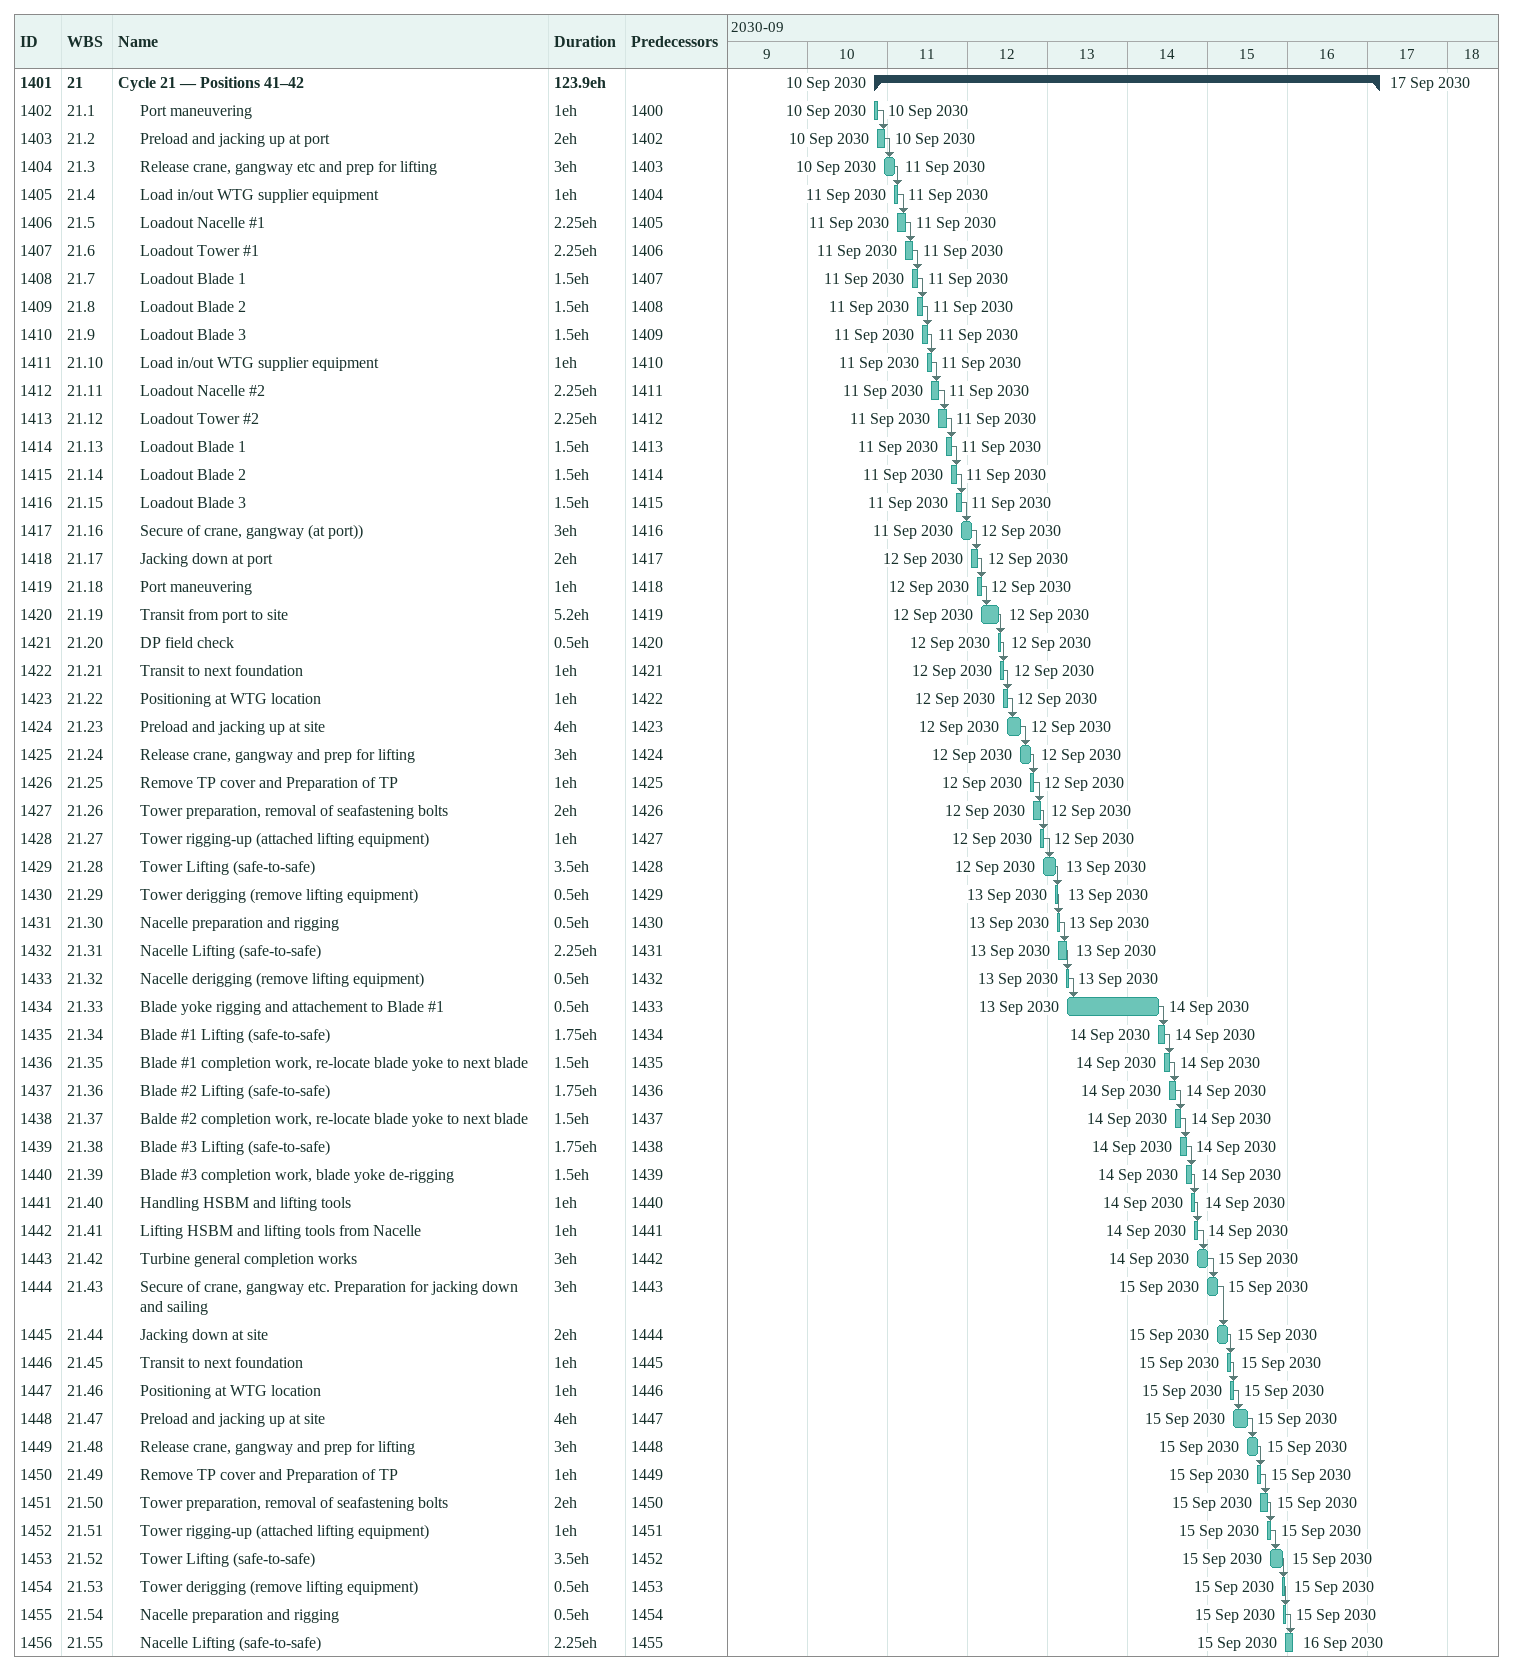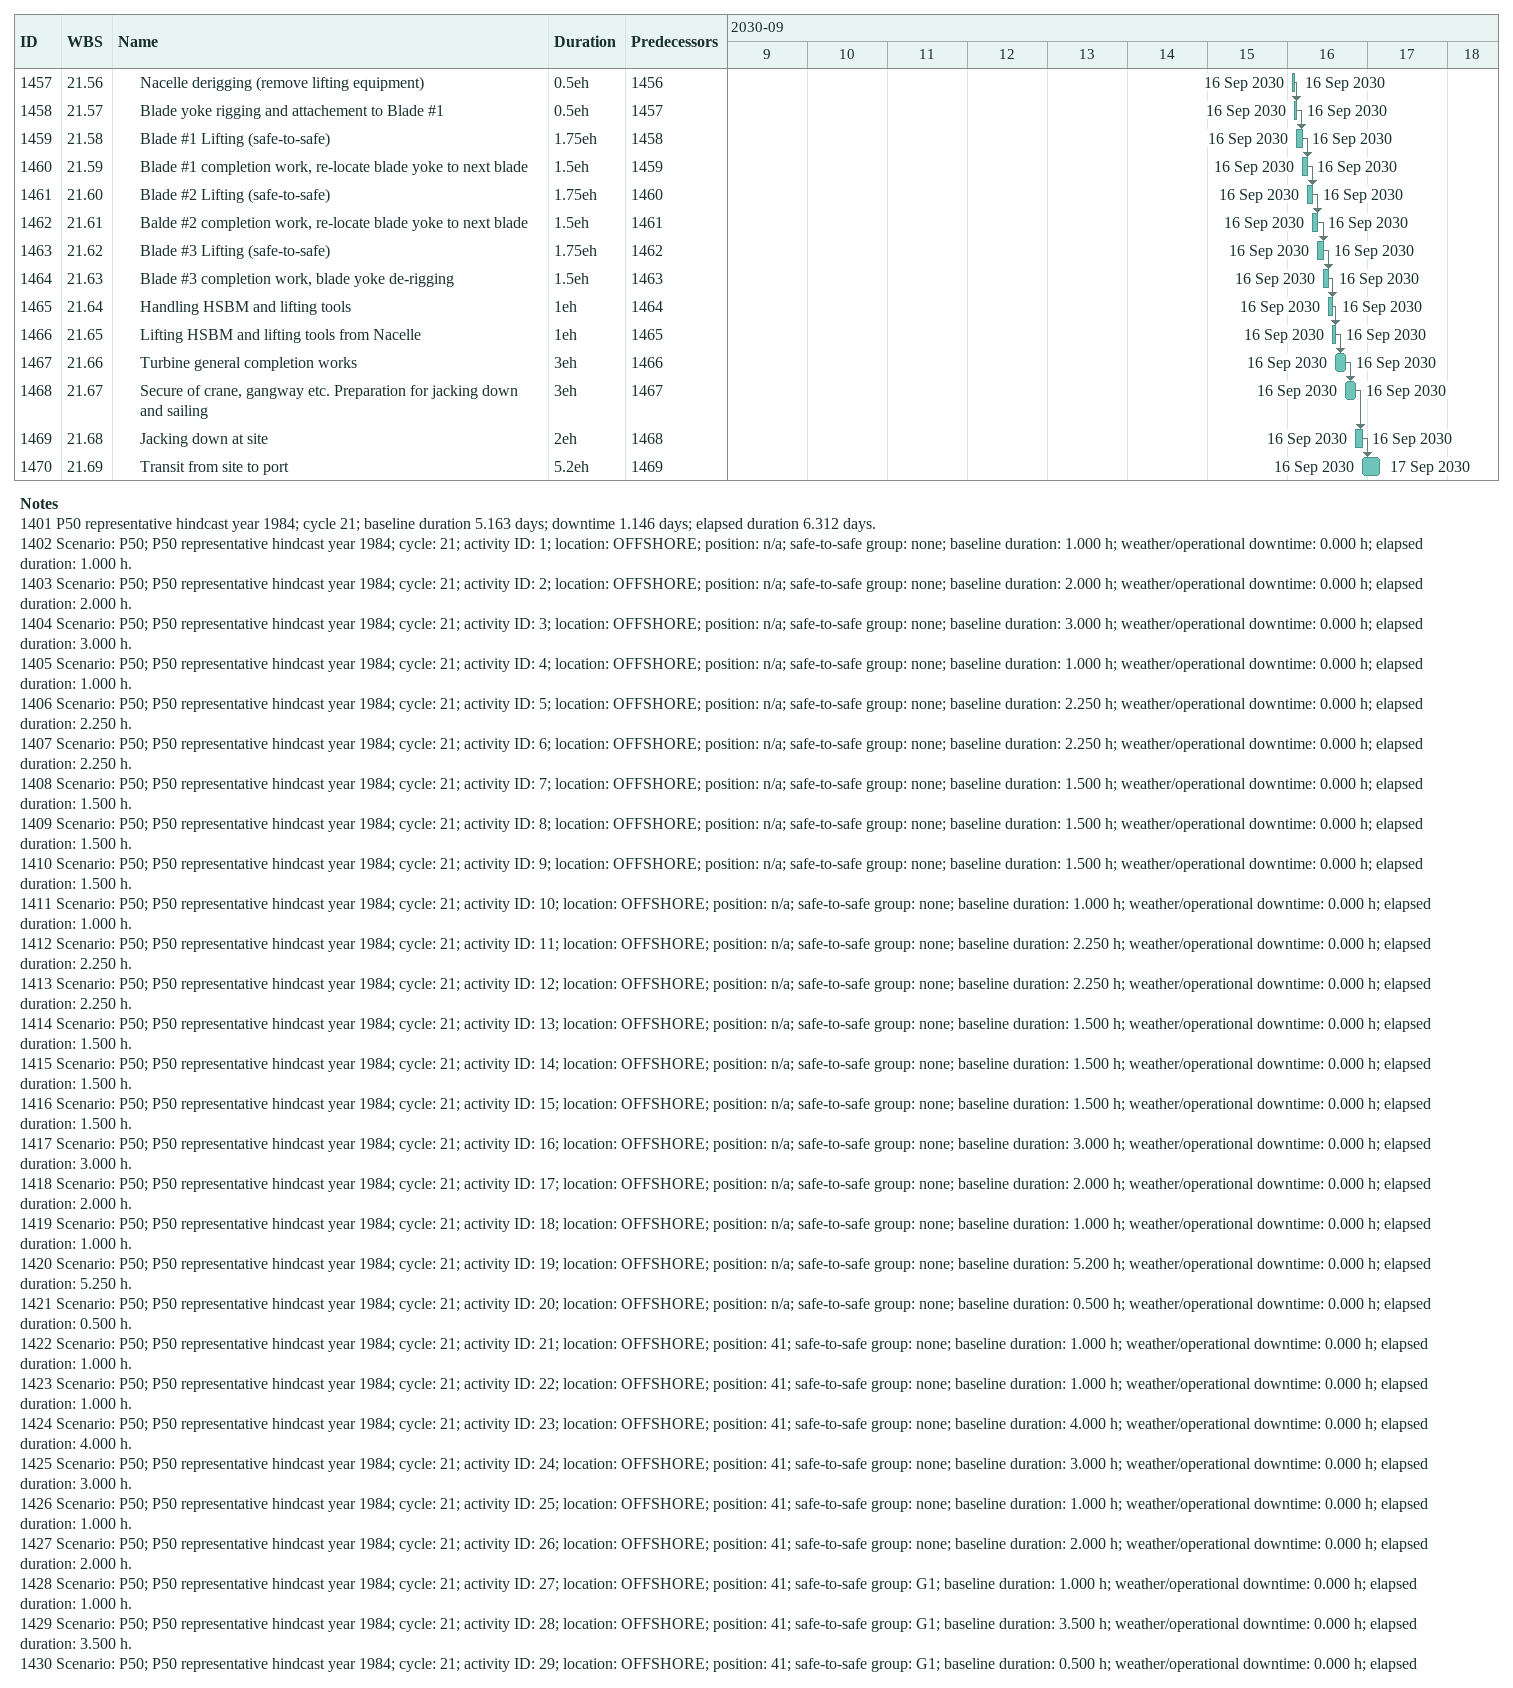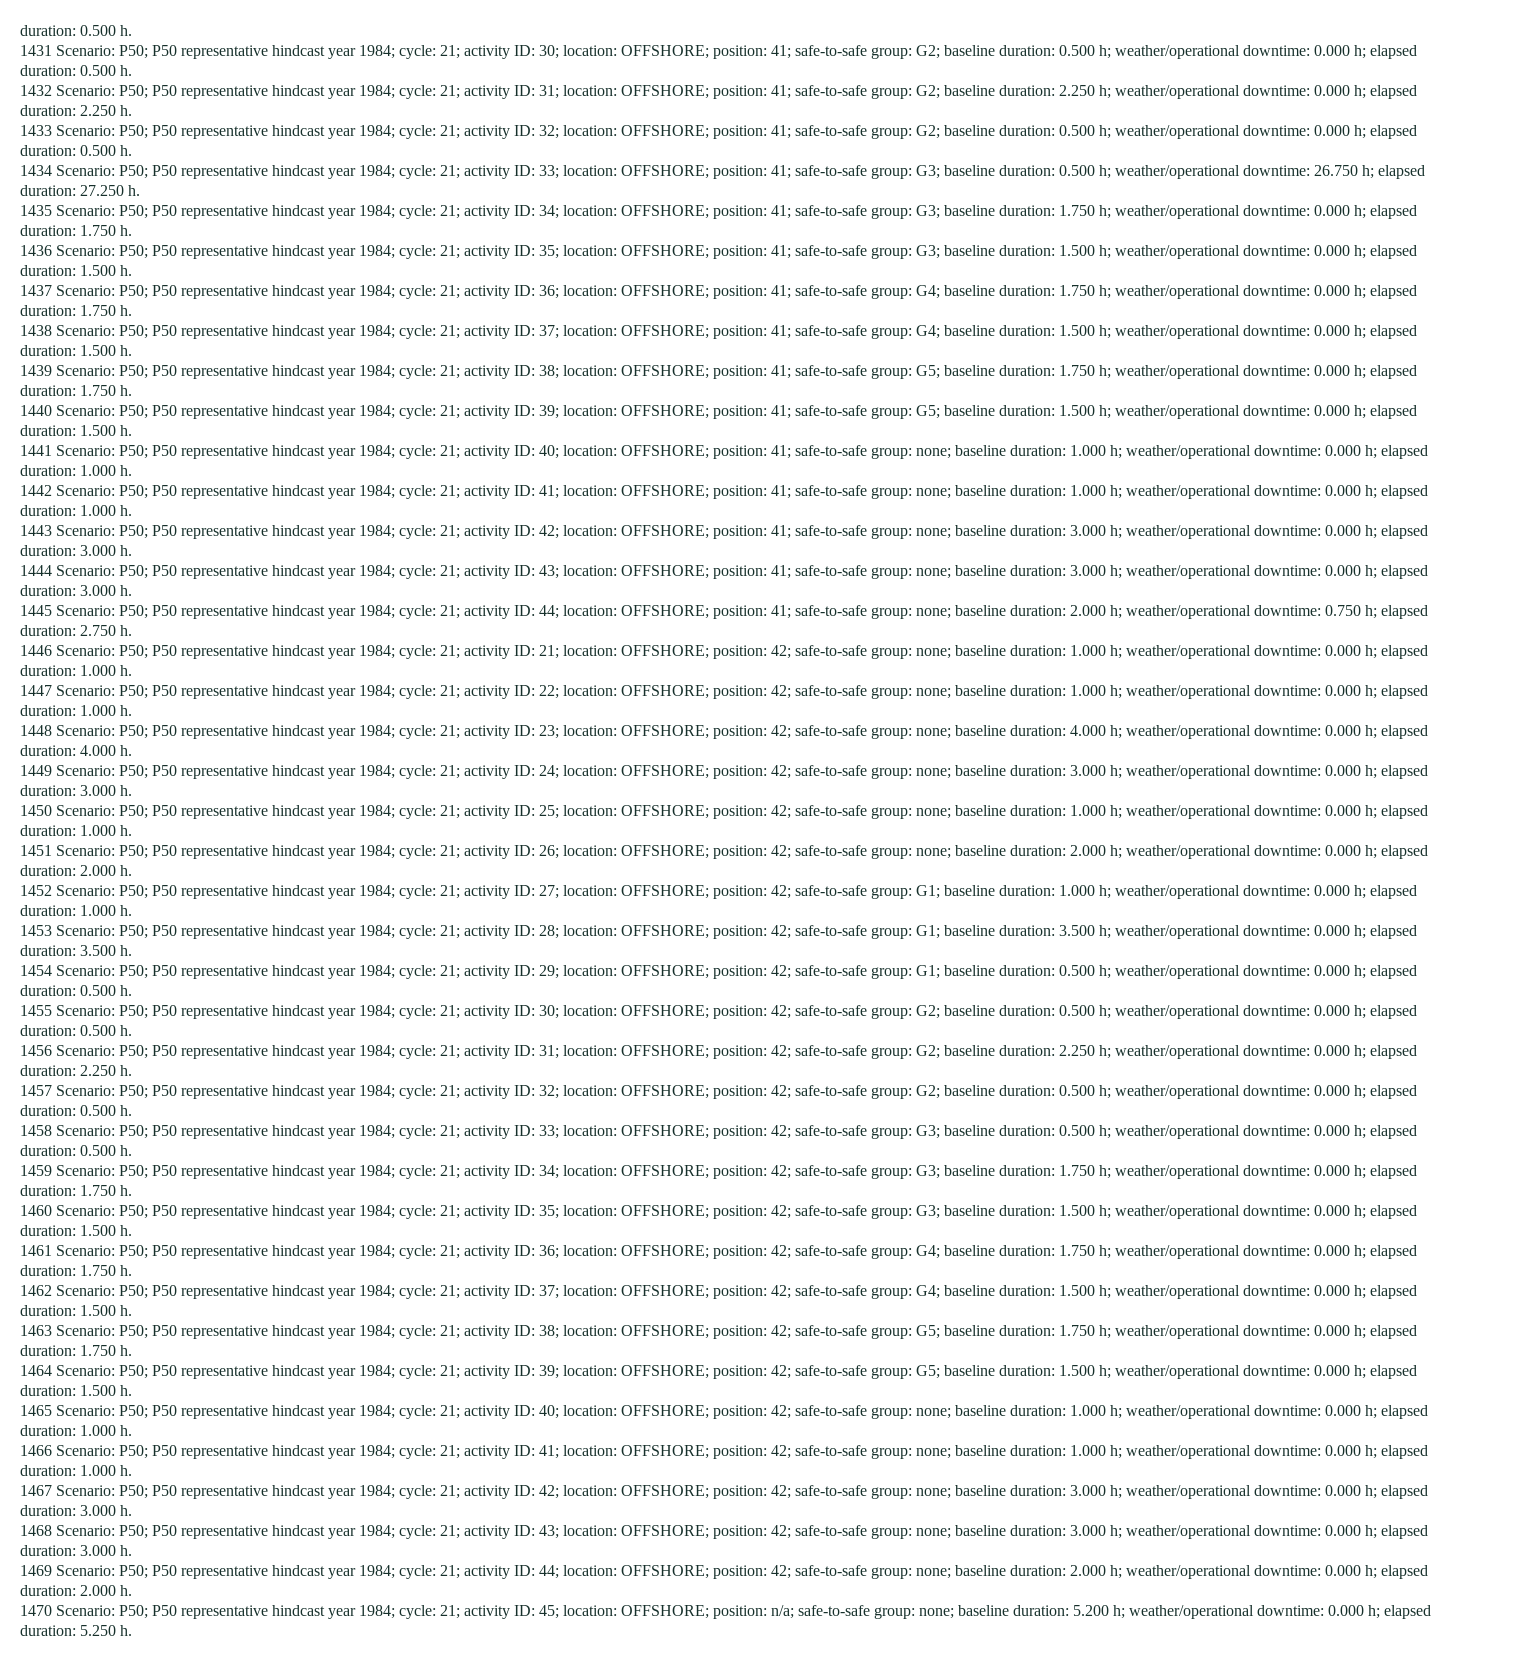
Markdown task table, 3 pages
| ID | WBS | Task | Duration | Start | Finish | Predecessors |
|---|---|---|---|---|---|---|
| 1401 | 21 | **Cycle 21 — Positions 41–42** | 123.9eh | 2030-09-10 | 2030-09-17 |  |
| 1402 | 21.1 | Port maneuvering | 1eh | 2030-09-10 | 2030-09-10 | 1400 |
| 1403 | 21.2 | Preload and jacking up at port | 2eh | 2030-09-10 | 2030-09-10 | 1402 |
| 1404 | 21.3 | Release crane, gangway etc and prep for lifting | 3eh | 2030-09-10 | 2030-09-11 | 1403 |
| 1405 | 21.4 | Load in/out WTG supplier equipment | 1eh | 2030-09-11 | 2030-09-11 | 1404 |
| 1406 | 21.5 | Loadout Nacelle #1 | 2.25eh | 2030-09-11 | 2030-09-11 | 1405 |
| 1407 | 21.6 | Loadout Tower #1 | 2.25eh | 2030-09-11 | 2030-09-11 | 1406 |
| 1408 | 21.7 | Loadout Blade 1 | 1.5eh | 2030-09-11 | 2030-09-11 | 1407 |
| 1409 | 21.8 | Loadout Blade 2 | 1.5eh | 2030-09-11 | 2030-09-11 | 1408 |
| 1410 | 21.9 | Loadout Blade 3 | 1.5eh | 2030-09-11 | 2030-09-11 | 1409 |
| 1411 | 21.10 | Load in/out WTG supplier equipment | 1eh | 2030-09-11 | 2030-09-11 | 1410 |
| 1412 | 21.11 | Loadout Nacelle #2 | 2.25eh | 2030-09-11 | 2030-09-11 | 1411 |
| 1413 | 21.12 | Loadout Tower #2 | 2.25eh | 2030-09-11 | 2030-09-11 | 1412 |
| 1414 | 21.13 | Loadout Blade 1 | 1.5eh | 2030-09-11 | 2030-09-11 | 1413 |
| 1415 | 21.14 | Loadout Blade 2 | 1.5eh | 2030-09-11 | 2030-09-11 | 1414 |
| 1416 | 21.15 | Loadout Blade 3 | 1.5eh | 2030-09-11 | 2030-09-11 | 1415 |
| 1417 | 21.16 | Secure of crane, gangway (at port)) | 3eh | 2030-09-11 | 2030-09-12 | 1416 |
| 1418 | 21.17 | Jacking down at port | 2eh | 2030-09-12 | 2030-09-12 | 1417 |
| 1419 | 21.18 | Port maneuvering | 1eh | 2030-09-12 | 2030-09-12 | 1418 |
| 1420 | 21.19 | Transit from port to site | 5.2eh | 2030-09-12 | 2030-09-12 | 1419 |
| 1421 | 21.20 | DP field check | 0.5eh | 2030-09-12 | 2030-09-12 | 1420 |
| 1422 | 21.21 | Transit to next foundation | 1eh | 2030-09-12 | 2030-09-12 | 1421 |
| 1423 | 21.22 | Positioning at WTG location | 1eh | 2030-09-12 | 2030-09-12 | 1422 |
| 1424 | 21.23 | Preload and jacking up at site | 4eh | 2030-09-12 | 2030-09-12 | 1423 |
| 1425 | 21.24 | Release crane, gangway and prep for lifting | 3eh | 2030-09-12 | 2030-09-12 | 1424 |
| 1426 | 21.25 | Remove TP cover and Preparation of TP | 1eh | 2030-09-12 | 2030-09-12 | 1425 |
| 1427 | 21.26 | Tower preparation, removal of seafastening bolts | 2eh | 2030-09-12 | 2030-09-12 | 1426 |
| 1428 | 21.27 | Tower rigging-up (attached lifting equipment) | 1eh | 2030-09-12 | 2030-09-12 | 1427 |
| 1429 | 21.28 | Tower Lifting (safe-to-safe) | 3.5eh | 2030-09-12 | 2030-09-13 | 1428 |
| 1430 | 21.29 | Tower derigging (remove lifting equipment) | 0.5eh | 2030-09-13 | 2030-09-13 | 1429 |
| 1431 | 21.30 | Nacelle preparation and rigging | 0.5eh | 2030-09-13 | 2030-09-13 | 1430 |
| 1432 | 21.31 | Nacelle Lifting (safe-to-safe) | 2.25eh | 2030-09-13 | 2030-09-13 | 1431 |
| 1433 | 21.32 | Nacelle derigging (remove lifting equipment) | 0.5eh | 2030-09-13 | 2030-09-13 | 1432 |
| 1434 | 21.33 | Blade yoke rigging and attachement to Blade #1 | 0.5eh | 2030-09-13 | 2030-09-14 | 1433 |
| 1435 | 21.34 | Blade #1 Lifting (safe-to-safe) | 1.75eh | 2030-09-14 | 2030-09-14 | 1434 |
| 1436 | 21.35 | Blade #1 completion work, re-locate blade yoke to next blade | 1.5eh | 2030-09-14 | 2030-09-14 | 1435 |
| 1437 | 21.36 | Blade #2 Lifting (safe-to-safe) | 1.75eh | 2030-09-14 | 2030-09-14 | 1436 |
| 1438 | 21.37 | Balde #2 completion work, re-locate blade yoke to next blade | 1.5eh | 2030-09-14 | 2030-09-14 | 1437 |
| 1439 | 21.38 | Blade #3 Lifting (safe-to-safe) | 1.75eh | 2030-09-14 | 2030-09-14 | 1438 |
| 1440 | 21.39 | Blade #3 completion work, blade yoke de-rigging | 1.5eh | 2030-09-14 | 2030-09-14 | 1439 |
| 1441 | 21.40 | Handling HSBM and lifting tools | 1eh | 2030-09-14 | 2030-09-14 | 1440 |
| 1442 | 21.41 | Lifting HSBM and lifting tools from Nacelle | 1eh | 2030-09-14 | 2030-09-14 | 1441 |
| 1443 | 21.42 | Turbine general completion works | 3eh | 2030-09-14 | 2030-09-15 | 1442 |
| 1444 | 21.43 | Secure of crane, gangway etc. Preparation for jacking down and sailing | 3eh | 2030-09-15 | 2030-09-15 | 1443 |
| 1445 | 21.44 | Jacking down at site | 2eh | 2030-09-15 | 2030-09-15 | 1444 |
| 1446 | 21.45 | Transit to next foundation | 1eh | 2030-09-15 | 2030-09-15 | 1445 |
| 1447 | 21.46 | Positioning at WTG location | 1eh | 2030-09-15 | 2030-09-15 | 1446 |
| 1448 | 21.47 | Preload and jacking up at site | 4eh | 2030-09-15 | 2030-09-15 | 1447 |
| 1449 | 21.48 | Release crane, gangway and prep for lifting | 3eh | 2030-09-15 | 2030-09-15 | 1448 |
| 1450 | 21.49 | Remove TP cover and Preparation of TP | 1eh | 2030-09-15 | 2030-09-15 | 1449 |
| 1451 | 21.50 | Tower preparation, removal of seafastening bolts | 2eh | 2030-09-15 | 2030-09-15 | 1450 |
| 1452 | 21.51 | Tower rigging-up (attached lifting equipment) | 1eh | 2030-09-15 | 2030-09-15 | 1451 |
| 1453 | 21.52 | Tower Lifting (safe-to-safe) | 3.5eh | 2030-09-15 | 2030-09-15 | 1452 |
| 1454 | 21.53 | Tower derigging (remove lifting equipment) | 0.5eh | 2030-09-15 | 2030-09-15 | 1453 |
| 1455 | 21.54 | Nacelle preparation and rigging | 0.5eh | 2030-09-15 | 2030-09-15 | 1454 |
| 1456 | 21.55 | Nacelle Lifting (safe-to-safe) | 2.25eh | 2030-09-15 | 2030-09-16 | 1455 |
| 1457 | 21.56 | Nacelle derigging (remove lifting equipment) | 0.5eh | 2030-09-16 | 2030-09-16 | 1456 |
| 1458 | 21.57 | Blade yoke rigging and attachement to Blade #1 | 0.5eh | 2030-09-16 | 2030-09-16 | 1457 |
| 1459 | 21.58 | Blade #1 Lifting (safe-to-safe) | 1.75eh | 2030-09-16 | 2030-09-16 | 1458 |
| 1460 | 21.59 | Blade #1 completion work, re-locate blade yoke to next blade | 1.5eh | 2030-09-16 | 2030-09-16 | 1459 |
| 1461 | 21.60 | Blade #2 Lifting (safe-to-safe) | 1.75eh | 2030-09-16 | 2030-09-16 | 1460 |
| 1462 | 21.61 | Balde #2 completion work, re-locate blade yoke to next blade | 1.5eh | 2030-09-16 | 2030-09-16 | 1461 |
| 1463 | 21.62 | Blade #3 Lifting (safe-to-safe) | 1.75eh | 2030-09-16 | 2030-09-16 | 1462 |
| 1464 | 21.63 | Blade #3 completion work, blade yoke de-rigging | 1.5eh | 2030-09-16 | 2030-09-16 | 1463 |
| 1465 | 21.64 | Handling HSBM and lifting tools | 1eh | 2030-09-16 | 2030-09-16 | 1464 |
| 1466 | 21.65 | Lifting HSBM and lifting tools from Nacelle | 1eh | 2030-09-16 | 2030-09-16 | 1465 |
| 1467 | 21.66 | Turbine general completion works | 3eh | 2030-09-16 | 2030-09-16 | 1466 |
| 1468 | 21.67 | Secure of crane, gangway etc. Preparation for jacking down and sailing | 3eh | 2030-09-16 | 2030-09-16 | 1467 |
| 1469 | 21.68 | Jacking down at site | 2eh | 2030-09-16 | 2030-09-16 | 1468 |
| 1470 | 21.69 | Transit from site to port | 5.2eh | 2030-09-16 | 2030-09-17 | 1469 |

Notes
- 1401: P50 representative hindcast year 1984; cycle 21; baseline duration 5.163 days; downtime 1.146 days; elapsed duration 6.312 days.
- 1402: Scenario: P50; P50 representative hindcast year 1984; cycle: 21; activity ID: 1; location: OFFSHORE; position: n/a; safe-to-safe group: none; baseline duration: 1.000 h; weather/operational downtime: 0.000 h; elapsed duration: 1.000 h.
- 1403: Scenario: P50; P50 representative hindcast year 1984; cycle: 21; activity ID: 2; location: OFFSHORE; position: n/a; safe-to-safe group: none; baseline duration: 2.000 h; weather/operational downtime: 0.000 h; elapsed duration: 2.000 h.
- 1404: Scenario: P50; P50 representative hindcast year 1984; cycle: 21; activity ID: 3; location: OFFSHORE; position: n/a; safe-to-safe group: none; baseline duration: 3.000 h; weather/operational downtime: 0.000 h; elapsed duration: 3.000 h.
- 1405: Scenario: P50; P50 representative hindcast year 1984; cycle: 21; activity ID: 4; location: OFFSHORE; position: n/a; safe-to-safe group: none; baseline duration: 1.000 h; weather/operational downtime: 0.000 h; elapsed duration: 1.000 h.
- 1406: Scenario: P50; P50 representative hindcast year 1984; cycle: 21; activity ID: 5; location: OFFSHORE; position: n/a; safe-to-safe group: none; baseline duration: 2.250 h; weather/operational downtime: 0.000 h; elapsed duration: 2.250 h.
- 1407: Scenario: P50; P50 representative hindcast year 1984; cycle: 21; activity ID: 6; location: OFFSHORE; position: n/a; safe-to-safe group: none; baseline duration: 2.250 h; weather/operational downtime: 0.000 h; elapsed duration: 2.250 h.
- 1408: Scenario: P50; P50 representative hindcast year 1984; cycle: 21; activity ID: 7; location: OFFSHORE; position: n/a; safe-to-safe group: none; baseline duration: 1.500 h; weather/operational downtime: 0.000 h; elapsed duration: 1.500 h.
- 1409: Scenario: P50; P50 representative hindcast year 1984; cycle: 21; activity ID: 8; location: OFFSHORE; position: n/a; safe-to-safe group: none; baseline duration: 1.500 h; weather/operational downtime: 0.000 h; elapsed duration: 1.500 h.
- 1410: Scenario: P50; P50 representative hindcast year 1984; cycle: 21; activity ID: 9; location: OFFSHORE; position: n/a; safe-to-safe group: none; baseline duration: 1.500 h; weather/operational downtime: 0.000 h; elapsed duration: 1.500 h.
- 1411: Scenario: P50; P50 representative hindcast year 1984; cycle: 21; activity ID: 10; location: OFFSHORE; position: n/a; safe-to-safe group: none; baseline duration: 1.000 h; weather/operational downtime: 0.000 h; elapsed duration: 1.000 h.
- 1412: Scenario: P50; P50 representative hindcast year 1984; cycle: 21; activity ID: 11; location: OFFSHORE; position: n/a; safe-to-safe group: none; baseline duration: 2.250 h; weather/operational downtime: 0.000 h; elapsed duration: 2.250 h.
- 1413: Scenario: P50; P50 representative hindcast year 1984; cycle: 21; activity ID: 12; location: OFFSHORE; position: n/a; safe-to-safe group: none; baseline duration: 2.250 h; weather/operational downtime: 0.000 h; elapsed duration: 2.250 h.
- 1414: Scenario: P50; P50 representative hindcast year 1984; cycle: 21; activity ID: 13; location: OFFSHORE; position: n/a; safe-to-safe group: none; baseline duration: 1.500 h; weather/operational downtime: 0.000 h; elapsed duration: 1.500 h.
- 1415: Scenario: P50; P50 representative hindcast year 1984; cycle: 21; activity ID: 14; location: OFFSHORE; position: n/a; safe-to-safe group: none; baseline duration: 1.500 h; weather/operational downtime: 0.000 h; elapsed duration: 1.500 h.
- 1416: Scenario: P50; P50 representative hindcast year 1984; cycle: 21; activity ID: 15; location: OFFSHORE; position: n/a; safe-to-safe group: none; baseline duration: 1.500 h; weather/operational downtime: 0.000 h; elapsed duration: 1.500 h.
- 1417: Scenario: P50; P50 representative hindcast year 1984; cycle: 21; activity ID: 16; location: OFFSHORE; position: n/a; safe-to-safe group: none; baseline duration: 3.000 h; weather/operational downtime: 0.000 h; elapsed duration: 3.000 h.
- 1418: Scenario: P50; P50 representative hindcast year 1984; cycle: 21; activity ID: 17; location: OFFSHORE; position: n/a; safe-to-safe group: none; baseline duration: 2.000 h; weather/operational downtime: 0.000 h; elapsed duration: 2.000 h.
- 1419: Scenario: P50; P50 representative hindcast year 1984; cycle: 21; activity ID: 18; location: OFFSHORE; position: n/a; safe-to-safe group: none; baseline duration: 1.000 h; weather/operational downtime: 0.000 h; elapsed duration: 1.000 h.
- 1420: Scenario: P50; P50 representative hindcast year 1984; cycle: 21; activity ID: 19; location: OFFSHORE; position: n/a; safe-to-safe group: none; baseline duration: 5.200 h; weather/operational downtime: 0.000 h; elapsed duration: 5.250 h.
- 1421: Scenario: P50; P50 representative hindcast year 1984; cycle: 21; activity ID: 20; location: OFFSHORE; position: n/a; safe-to-safe group: none; baseline duration: 0.500 h; weather/operational downtime: 0.000 h; elapsed duration: 0.500 h.
- 1422: Scenario: P50; P50 representative hindcast year 1984; cycle: 21; activity ID: 21; location: OFFSHORE; position: 41; safe-to-safe group: none; baseline duration: 1.000 h; weather/operational downtime: 0.000 h; elapsed duration: 1.000 h.
- 1423: Scenario: P50; P50 representative hindcast year 1984; cycle: 21; activity ID: 22; location: OFFSHORE; position: 41; safe-to-safe group: none; baseline duration: 1.000 h; weather/operational downtime: 0.000 h; elapsed duration: 1.000 h.
- 1424: Scenario: P50; P50 representative hindcast year 1984; cycle: 21; activity ID: 23; location: OFFSHORE; position: 41; safe-to-safe group: none; baseline duration: 4.000 h; weather/operational downtime: 0.000 h; elapsed duration: 4.000 h.
- 1425: Scenario: P50; P50 representative hindcast year 1984; cycle: 21; activity ID: 24; location: OFFSHORE; position: 41; safe-to-safe group: none; baseline duration: 3.000 h; weather/operational downtime: 0.000 h; elapsed duration: 3.000 h.
- 1426: Scenario: P50; P50 representative hindcast year 1984; cycle: 21; activity ID: 25; location: OFFSHORE; position: 41; safe-to-safe group: none; baseline duration: 1.000 h; weather/operational downtime: 0.000 h; elapsed duration: 1.000 h.
- 1427: Scenario: P50; P50 representative hindcast year 1984; cycle: 21; activity ID: 26; location: OFFSHORE; position: 41; safe-to-safe group: none; baseline duration: 2.000 h; weather/operational downtime: 0.000 h; elapsed duration: 2.000 h.
- 1428: Scenario: P50; P50 representative hindcast year 1984; cycle: 21; activity ID: 27; location: OFFSHORE; position: 41; safe-to-safe group: G1; baseline duration: 1.000 h; weather/operational downtime: 0.000 h; elapsed duration: 1.000 h.
- 1429: Scenario: P50; P50 representative hindcast year 1984; cycle: 21; activity ID: 28; location: OFFSHORE; position: 41; safe-to-safe group: G1; baseline duration: 3.500 h; weather/operational downtime: 0.000 h; elapsed duration: 3.500 h.
- 1430: Scenario: P50; P50 representative hindcast year 1984; cycle: 21; activity ID: 29; location: OFFSHORE; position: 41; safe-to-safe group: G1; baseline duration: 0.500 h; weather/operational downtime: 0.000 h; elapsed duration: 0.500 h.
- 1431: Scenario: P50; P50 representative hindcast year 1984; cycle: 21; activity ID: 30; location: OFFSHORE; position: 41; safe-to-safe group: G2; baseline duration: 0.500 h; weather/operational downtime: 0.000 h; elapsed duration: 0.500 h.
- 1432: Scenario: P50; P50 representative hindcast year 1984; cycle: 21; activity ID: 31; location: OFFSHORE; position: 41; safe-to-safe group: G2; baseline duration: 2.250 h; weather/operational downtime: 0.000 h; elapsed duration: 2.250 h.
- 1433: Scenario: P50; P50 representative hindcast year 1984; cycle: 21; activity ID: 32; location: OFFSHORE; position: 41; safe-to-safe group: G2; baseline duration: 0.500 h; weather/operational downtime: 0.000 h; elapsed duration: 0.500 h.
- 1434: Scenario: P50; P50 representative hindcast year 1984; cycle: 21; activity ID: 33; location: OFFSHORE; position: 41; safe-to-safe group: G3; baseline duration: 0.500 h; weather/operational downtime: 26.750 h; elapsed duration: 27.250 h.
- 1435: Scenario: P50; P50 representative hindcast year 1984; cycle: 21; activity ID: 34; location: OFFSHORE; position: 41; safe-to-safe group: G3; baseline duration: 1.750 h; weather/operational downtime: 0.000 h; elapsed duration: 1.750 h.
- 1436: Scenario: P50; P50 representative hindcast year 1984; cycle: 21; activity ID: 35; location: OFFSHORE; position: 41; safe-to-safe group: G3; baseline duration: 1.500 h; weather/operational downtime: 0.000 h; elapsed duration: 1.500 h.
- 1437: Scenario: P50; P50 representative hindcast year 1984; cycle: 21; activity ID: 36; location: OFFSHORE; position: 41; safe-to-safe group: G4; baseline duration: 1.750 h; weather/operational downtime: 0.000 h; elapsed duration: 1.750 h.
- 1438: Scenario: P50; P50 representative hindcast year 1984; cycle: 21; activity ID: 37; location: OFFSHORE; position: 41; safe-to-safe group: G4; baseline duration: 1.500 h; weather/operational downtime: 0.000 h; elapsed duration: 1.500 h.
- 1439: Scenario: P50; P50 representative hindcast year 1984; cycle: 21; activity ID: 38; location: OFFSHORE; position: 41; safe-to-safe group: G5; baseline duration: 1.750 h; weather/operational downtime: 0.000 h; elapsed duration: 1.750 h.
- 1440: Scenario: P50; P50 representative hindcast year 1984; cycle: 21; activity ID: 39; location: OFFSHORE; position: 41; safe-to-safe group: G5; baseline duration: 1.500 h; weather/operational downtime: 0.000 h; elapsed duration: 1.500 h.
- 1441: Scenario: P50; P50 representative hindcast year 1984; cycle: 21; activity ID: 40; location: OFFSHORE; position: 41; safe-to-safe group: none; baseline duration: 1.000 h; weather/operational downtime: 0.000 h; elapsed duration: 1.000 h.
- 1442: Scenario: P50; P50 representative hindcast year 1984; cycle: 21; activity ID: 41; location: OFFSHORE; position: 41; safe-to-safe group: none; baseline duration: 1.000 h; weather/operational downtime: 0.000 h; elapsed duration: 1.000 h.
- 1443: Scenario: P50; P50 representative hindcast year 1984; cycle: 21; activity ID: 42; location: OFFSHORE; position: 41; safe-to-safe group: none; baseline duration: 3.000 h; weather/operational downtime: 0.000 h; elapsed duration: 3.000 h.
- 1444: Scenario: P50; P50 representative hindcast year 1984; cycle: 21; activity ID: 43; location: OFFSHORE; position: 41; safe-to-safe group: none; baseline duration: 3.000 h; weather/operational downtime: 0.000 h; elapsed duration: 3.000 h.
- 1445: Scenario: P50; P50 representative hindcast year 1984; cycle: 21; activity ID: 44; location: OFFSHORE; position: 41; safe-to-safe group: none; baseline duration: 2.000 h; weather/operational downtime: 0.750 h; elapsed duration: 2.750 h.
- 1446: Scenario: P50; P50 representative hindcast year 1984; cycle: 21; activity ID: 21; location: OFFSHORE; position: 42; safe-to-safe group: none; baseline duration: 1.000 h; weather/operational downtime: 0.000 h; elapsed duration: 1.000 h.
- 1447: Scenario: P50; P50 representative hindcast year 1984; cycle: 21; activity ID: 22; location: OFFSHORE; position: 42; safe-to-safe group: none; baseline duration: 1.000 h; weather/operational downtime: 0.000 h; elapsed duration: 1.000 h.
- 1448: Scenario: P50; P50 representative hindcast year 1984; cycle: 21; activity ID: 23; location: OFFSHORE; position: 42; safe-to-safe group: none; baseline duration: 4.000 h; weather/operational downtime: 0.000 h; elapsed duration: 4.000 h.
- 1449: Scenario: P50; P50 representative hindcast year 1984; cycle: 21; activity ID: 24; location: OFFSHORE; position: 42; safe-to-safe group: none; baseline duration: 3.000 h; weather/operational downtime: 0.000 h; elapsed duration: 3.000 h.
- 1450: Scenario: P50; P50 representative hindcast year 1984; cycle: 21; activity ID: 25; location: OFFSHORE; position: 42; safe-to-safe group: none; baseline duration: 1.000 h; weather/operational downtime: 0.000 h; elapsed duration: 1.000 h.
- 1451: Scenario: P50; P50 representative hindcast year 1984; cycle: 21; activity ID: 26; location: OFFSHORE; position: 42; safe-to-safe group: none; baseline duration: 2.000 h; weather/operational downtime: 0.000 h; elapsed duration: 2.000 h.
- 1452: Scenario: P50; P50 representative hindcast year 1984; cycle: 21; activity ID: 27; location: OFFSHORE; position: 42; safe-to-safe group: G1; baseline duration: 1.000 h; weather/operational downtime: 0.000 h; elapsed duration: 1.000 h.
- 1453: Scenario: P50; P50 representative hindcast year 1984; cycle: 21; activity ID: 28; location: OFFSHORE; position: 42; safe-to-safe group: G1; baseline duration: 3.500 h; weather/operational downtime: 0.000 h; elapsed duration: 3.500 h.
- 1454: Scenario: P50; P50 representative hindcast year 1984; cycle: 21; activity ID: 29; location: OFFSHORE; position: 42; safe-to-safe group: G1; baseline duration: 0.500 h; weather/operational downtime: 0.000 h; elapsed duration: 0.500 h.
- 1455: Scenario: P50; P50 representative hindcast year 1984; cycle: 21; activity ID: 30; location: OFFSHORE; position: 42; safe-to-safe group: G2; baseline duration: 0.500 h; weather/operational downtime: 0.000 h; elapsed duration: 0.500 h.
- 1456: Scenario: P50; P50 representative hindcast year 1984; cycle: 21; activity ID: 31; location: OFFSHORE; position: 42; safe-to-safe group: G2; baseline duration: 2.250 h; weather/operational downtime: 0.000 h; elapsed duration: 2.250 h.
- 1457: Scenario: P50; P50 representative hindcast year 1984; cycle: 21; activity ID: 32; location: OFFSHORE; position: 42; safe-to-safe group: G2; baseline duration: 0.500 h; weather/operational downtime: 0.000 h; elapsed duration: 0.500 h.
- 1458: Scenario: P50; P50 representative hindcast year 1984; cycle: 21; activity ID: 33; location: OFFSHORE; position: 42; safe-to-safe group: G3; baseline duration: 0.500 h; weather/operational downtime: 0.000 h; elapsed duration: 0.500 h.
- 1459: Scenario: P50; P50 representative hindcast year 1984; cycle: 21; activity ID: 34; location: OFFSHORE; position: 42; safe-to-safe group: G3; baseline duration: 1.750 h; weather/operational downtime: 0.000 h; elapsed duration: 1.750 h.
- 1460: Scenario: P50; P50 representative hindcast year 1984; cycle: 21; activity ID: 35; location: OFFSHORE; position: 42; safe-to-safe group: G3; baseline duration: 1.500 h; weather/operational downtime: 0.000 h; elapsed duration: 1.500 h.
- 1461: Scenario: P50; P50 representative hindcast year 1984; cycle: 21; activity ID: 36; location: OFFSHORE; position: 42; safe-to-safe group: G4; baseline duration: 1.750 h; weather/operational downtime: 0.000 h; elapsed duration: 1.750 h.
- 1462: Scenario: P50; P50 representative hindcast year 1984; cycle: 21; activity ID: 37; location: OFFSHORE; position: 42; safe-to-safe group: G4; baseline duration: 1.500 h; weather/operational downtime: 0.000 h; elapsed duration: 1.500 h.
- 1463: Scenario: P50; P50 representative hindcast year 1984; cycle: 21; activity ID: 38; location: OFFSHORE; position: 42; safe-to-safe group: G5; baseline duration: 1.750 h; weather/operational downtime: 0.000 h; elapsed duration: 1.750 h.
- 1464: Scenario: P50; P50 representative hindcast year 1984; cycle: 21; activity ID: 39; location: OFFSHORE; position: 42; safe-to-safe group: G5; baseline duration: 1.500 h; weather/operational downtime: 0.000 h; elapsed duration: 1.500 h.
- 1465: Scenario: P50; P50 representative hindcast year 1984; cycle: 21; activity ID: 40; location: OFFSHORE; position: 42; safe-to-safe group: none; baseline duration: 1.000 h; weather/operational downtime: 0.000 h; elapsed duration: 1.000 h.
- 1466: Scenario: P50; P50 representative hindcast year 1984; cycle: 21; activity ID: 41; location: OFFSHORE; position: 42; safe-to-safe group: none; baseline duration: 1.000 h; weather/operational downtime: 0.000 h; elapsed duration: 1.000 h.
- 1467: Scenario: P50; P50 representative hindcast year 1984; cycle: 21; activity ID: 42; location: OFFSHORE; position: 42; safe-to-safe group: none; baseline duration: 3.000 h; weather/operational downtime: 0.000 h; elapsed duration: 3.000 h.
- 1468: Scenario: P50; P50 representative hindcast year 1984; cycle: 21; activity ID: 43; location: OFFSHORE; position: 42; safe-to-safe group: none; baseline duration: 3.000 h; weather/operational downtime: 0.000 h; elapsed duration: 3.000 h.
- 1469: Scenario: P50; P50 representative hindcast year 1984; cycle: 21; activity ID: 44; location: OFFSHORE; position: 42; safe-to-safe group: none; baseline duration: 2.000 h; weather/operational downtime: 0.000 h; elapsed duration: 2.000 h.
- 1470: Scenario: P50; P50 representative hindcast year 1984; cycle: 21; activity ID: 45; location: OFFSHORE; position: n/a; safe-to-safe group: none; baseline duration: 5.200 h; weather/operational downtime: 0.000 h; elapsed duration: 5.250 h.
